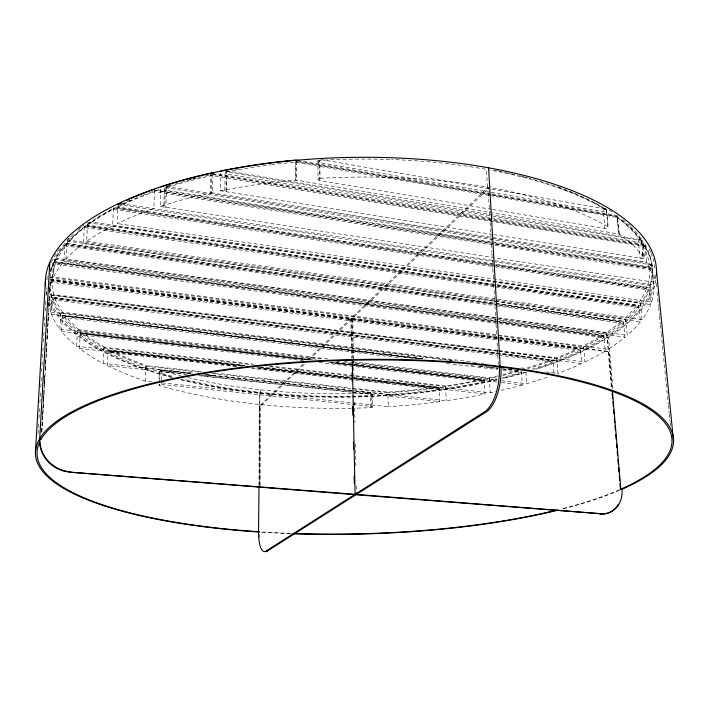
<?xml version="1.0" encoding="UTF-8"?>
<svg xmlns="http://www.w3.org/2000/svg" width="709" height="709" viewBox="0 0 709 709"><rect width="100%" height="100%" fill="white"/><g stroke="black" fill="none" stroke-linecap="round" stroke-linejoin="round"><path stroke-width="0.53" stroke-dasharray="3.54 2.66" d="M259.024 485.479L259.237 406.177L304.055 363.309M259.228 485.709L259.831 392.883L259.6 485.417M260.168 485.568L260.363 406.292L305.1 363.602M224.788 190.517L225.249 171.853M492.684 234.466L220.588 190.827L220.818 173.191M160.837 189.143L160.331 206.47A302.796 115.514 -1.2 0 1 211.459 192.733L211.734 175.132M190.402 373.537L161.36 370.382A2.047 1.241 -72.8 0 0 159.977 372.792L159.622 385.572A2.074 0.665 1.6 0 1 159.108 384.748A2.074 0.665 1.6 0 1 161.457 384.464L161.546 381.256M161.572 380.184L161.803 371.658A2.047 0.452 -83.8 0 0 161.36 370.382L159.924 370.789L159.277 372.119M159.064 378.668L159.241 372.296M481.491 379.98L479.798 379.918A298.959 117.57 -1.2 0 1 445.757 385.935L445.704 388.47A301.635 118.19 -1.2 0 0 484.327 381.584L483.928 380.848A2.171 2.047 -0.3 0 0 483.635 380.636L353.773 365.126M152.054 381.814L145.451 381.123L145.921 366.278A301.467 118.598 -1.2 0 1 108.14 350.29L107.52 365.587L185.616 374.06M154.447 190.278L153.88 208.641A302.796 115.514 -1.2 0 0 117.286 223.574L118.022 205.557M163.726 205.973L164.523 187.779M87.526 223.681L86.684 241.299A302.796 115.514 -1.2 0 1 112.66 225.87L113.405 207.897M103.124 363.327L103.771 347.959A301.467 118.598 -1.2 0 1 80.232 332.663L79.479 348.456A302.796 115.514 -1.2 0 0 103.115 363.336L193.3 373.156M76.634 346.24L77.414 330.385A301.467 118.598 -1.2 0 1 62.436 315.168L61.577 331.44A302.796 115.514 -1.2 0 0 76.625 346.24L244.942 365.215M497.496 285.098L638.853 305.641A301.467 118.598 -1.2 0 1 625.79 319.484L627.226 335.277L65.955 259.184A302.796 115.514 -1.2 0 1 83.449 243.621L84.362 225.037L493.109 284.46M65.955 259.184L66.921 240.989A301.467 118.598 -1.2 0 1 69.385 238.304M59.848 329.215L60.726 312.882A301.467 118.598 -1.2 0 1 52.457 297.558L51.535 314.3A302.796 115.514 -1.2 0 0 59.84 329.215L319.094 359.481M64.847 243.382A301.467 118.598 -1.2 0 0 54.566 259.272L53.583 277.015A302.796 115.514 -1.2 0 1 63.881 261.515L64.856 243.382L623.53 321.452L624.957 337.192A302.796 115.514 -1.2 0 1 608.038 349.315L52.244 276.732L50.499 277.715M49.763 294.793L584.934 361.98A302.796 115.514 -1.2 0 0 605.247 351.044L603.935 335.667L53.529 261.648L52.537 279.328A302.796 115.514 -1.2 0 0 49.914 287.03M448.168 360.145L50.747 312.049L51.695 295.245A301.467 118.598 -1.2 0 1 49.665 284.965M38.109 433.651L38.747 422.591M39.004 418.168L39.642 407.117M39.899 402.694L40.537 391.634M40.794 387.211L41.361 377.259M41.68 371.729L42.256 361.776M42.513 357.354L43.152 346.293M43.409 341.871L43.976 331.927M44.295 326.397L44.933 315.337M45.19 310.914L45.766 300.962M46.085 295.431L46.528 287.694M41.636 431.356L42.203 421.447M42.513 415.953L43.143 404.945M43.453 399.451L44.011 389.551M44.33 384.048L44.827 375.247M45.199 368.645L45.766 358.745M46.076 353.242L46.643 343.342M46.954 337.839L47.512 327.939M47.831 322.435L48.389 312.536M48.761 305.933L49.267 297.133M49.639 290.53L50.135 281.73M41.707 432.242L42.327 421.243M42.389 420.145L43.267 404.75M43.329 403.651L44.082 390.455M44.33 386.05L44.951 375.052M45.208 370.656L45.89 358.559M45.952 357.46L46.705 344.237M46.954 339.824L47.645 327.664M47.707 326.557L48.46 313.289M48.779 307.759L49.4 296.708M49.657 292.285L50.215 282.342M50.534 276.811L51.101 266.859M41.84 432.011L48.584 313.086M48.646 311.987L50.339 282.253M190.756 373.111L145.859 368.228L146.382 366.323A2.198 0.984 -78 0 1 146.958 365.676L201.524 371.658M500.111 338.025L583.888 348.872A301.635 118.19 -1.2 0 0 604.103 337.679A1.737 1.569 -30.8 0 0 603.643 336.766L54.823 262.64L53.946 262.809L53.397 263.97A301.635 118.19 -1.2 0 0 50.773 271.839M51.5 269.225L53.485 263.456M318.057 160.34L318.004 179.333A2.366 1.117 -0.5 0 0 319.529 180.503L491.603 209.385M435.743 387.734L433.678 387.628A298.959 117.57 -1.2 0 1 388.222 392.112L387.983 394.585A301.635 118.19 -1.2 0 0 439.19 389.401L438.197 388.364L435.743 387.734L353.942 378.544M65.068 244.711L59.148 252.75L54.442 261.603L498.117 321.283M213.187 174.591L645.704 245.757L645.332 245.376L645.146 246.697A301.635 118.19 -1.2 0 1 652.227 267.222L166.367 190.411A2.871 1.312 3.1 0 1 164.266 189.321A2.871 1.312 3.1 0 1 165.277 188.062A2.889 1.604 70.8 0 1 165.552 186.928M645.704 245.757L645.217 245.474A2.747 0.443 80.5 0 0 645.128 245.846L645.146 246.697L212.868 175.717A2.907 1.365 2.2 0 0 210.679 175.761A301.635 118.19 -1.2 0 0 165.268 188.062L164.807 205.025A2.88 1.285 3 0 0 163.788 206.257A2.88 1.285 3 0 0 165.906 207.32L166.367 190.411A2.863 0.594 -82.2 0 1 167.138 186.618A298.959 117.57 -1.2 0 1 174.219 184.393M497.195 304.56L65.325 244.499A2.349 1.143 77.7 0 0 64.714 245.748A301.635 118.19 -1.2 0 0 54.433 261.603A2.012 1.524 -56.3 0 1 54.894 260.398L57.615 258.634L605.991 332.893A298.959 117.57 -1.2 0 0 620.659 321.992L622.794 322.24A2.322 2.074 -37.1 0 1 623.291 322.604A1.843 1.64 -36.8 0 1 623.725 323.517A301.635 118.19 -1.2 0 1 606.895 335.915L499.207 321.425M54.823 260.495L57.615 258.634A298.959 117.57 -1.2 0 1 66.699 244.747L497.523 304.826M87.951 223.938L98.781 216.529L112.961 208.411M495.866 285.674L85.248 226.082L75.606 233.793L67.204 242.274A1.897 1.515 -50.6 0 0 66.779 243.373L625.976 321.558A301.635 118.19 -1.2 0 0 639.057 307.768L639.004 307.502A2.171 1.897 -42.8 0 0 638.18 306.492L496.965 285.833M67.55 241.84L70.483 240.369L495.059 300.129M118.722 205.645L118.394 205.982A1.772 1.515 -35.1 0 0 117.942 207.001L650.091 287.65A301.635 118.19 -1.2 0 0 652.466 270.058A2.34 1.905 -54.3 0 0 651.731 268.782A2.783 2.269 -54.4 0 0 650.835 268.463L494.581 243.843M308.052 359.481L488.093 187.238L488.35 191.643M309.097 359.791L488.058 189.037M166.482 187.185L167.138 186.618L491.045 238.171M226.765 171.383L227.332 170.913L640.227 239.518M88.785 223.193L91.798 222.068L639.101 302.229L640.519 304.684A1.542 0.47 77.4 0 1 640.706 305.579M254.265 364.249L105.083 347.348L103.966 348.722A2.047 1.063 -74.7 0 0 103.691 349.98L244.765 365.853M499.934 337.812L608.278 351.859L608.978 351.425L612.195 388.895M119.546 205.061L120.202 204.733M327.912 358.922L79.009 329.747L78.327 330.208A2.49 1.436 -71.5 0 0 77.76 330.961A2.092 1.205 -71.5 0 0 77.308 332.459L312.766 359.871M121.186 204.263L126.229 201.897M127.133 201.471L132.06 199.318M166.19 187.025L167.138 186.618A2.889 1.604 70.8 0 0 166.677 186.414M226.543 171.25L227.332 170.913A2.349 0.576 -81.7 0 0 226.641 174.033L226.437 191.767A2.349 1.081 1.7 0 1 224.771 190.774A2.349 1.081 1.7 0 1 226.118 189.746L226.322 171.968A301.6 118.27 -1.2 0 1 270.528 164.887M476.271 362.432L62.605 312.244L61.302 313.245A2.189 1.383 -68.3 0 0 60.593 315.026L424.709 358.914M160.704 370.656L161.36 370.382A298.959 117.57 -1.2 0 0 181.07 375.867M497.594 350.388L53.911 294.598L52.244 295.777A2.233 1.507 -64.8 0 0 51.589 297.168L557.017 360.58A301.635 118.19 -1.2 0 0 580.609 350.476A1.542 1.418 -24.2 0 0 580.21 349.661M166.234 186.405L170.213 185.182M160.606 370.585L161.36 370.382L160.721 370.355M121.177 204.378L123.127 203.997L653.946 284.947A302.796 115.514 -1.2 0 1 651.509 302.14L117.295 223.574M188.284 179.891L191.412 179.085M192.449 178.81L195.578 178.003M495.042 244.197L650.835 268.463M495.644 265.84L648.23 288.731A2.287 1.941 -48.5 0 1 649.24 290.105M166.048 186.83L167.138 186.618M160.562 370.515L161.36 370.382L160.588 370.444M496.814 286.046L637.24 306.191M160.952 370.293L191.005 373.483M500.084 338.946L578.482 348.908L580.219 349.652M187.841 377.534A298.959 117.57 -1.2 0 0 370.328 393.096C375.424 394.55 370.851 403.43 372.588 407.108A1.941 0.594 -1.4 0 1 370.798 407.648A302.796 115.514 -1.2 0 1 354.66 408.171M50.543 280.684L578.482 348.908M60.602 315.026A301.635 118.19 -1.2 0 1 52.333 299.747A1.604 1.063 70.8 0 1 52.608 299.021L54.221 298.507L550.937 360.456L552.781 361.2M502.238 368.955L518.492 370.78M605.211 208.8L320.078 159.392M271.591 164.754A301.6 118.27 -1.2 0 1 295.192 162.21L488.988 195.356M296.318 161.351A2.384 0.691 -81 0 1 296.424 162.255L296.557 180.21L295.316 180.166L295.192 162.21M370.798 407.648L370.32 393.105L371.011 393.132M420.233 358.931L64.492 316.117L62.631 316.568A1.427 1.019 67.7 0 0 62.312 317.295A301.635 118.19 -1.2 0 0 77.308 332.459M307.617 359.764L82.714 333.611L80.64 333.912A2.083 1.569 65.5 0 0 80.383 334.143A1.196 0.904 65.4 0 0 80.135 334.728A301.635 118.19 -1.2 0 0 103.682 349.98M494.43 265.396L113.794 207.967A2.65 0.869 82.3 0 0 113.343 209.323M242.54 366.021L111.304 351.265L109.026 351.38L108.06 352.293A301.635 118.19 -1.2 0 0 145.85 368.228M602.101 336.119L54.947 262.667L53.724 263.012A2.021 1.117 75.5 0 0 53.397 263.961L604.112 337.679L602.898 336.314L600.904 336.146A298.959 117.57 -1.2 0 1 583.232 345.983L583.888 348.872M605.247 208.898L604.396 208.836A299.464 117.774 -1.2 0 0 529.26 178.243M259.237 406.177L260.363 406.292M161.944 382.86L388.346 406.709L387.929 392.751L352.728 388.904M161.457 384.464L351.629 404.414M352.728 404.529L371.419 406.487A1.941 0.594 -1.4 0 1 372.588 407.108M206.496 374.591L353.871 390.641M354.97 390.765L446.245 400.709A302.796 115.514 -1.2 0 0 485 393.965L484.229 379.714L336.031 362.45M206.124 374.786L387.983 394.585M204.121 374.91L216.148 376.213M202.269 374.831L370.851 393.061M201.019 375.726L351.717 392.077M352.816 392.192L439.713 401.622L439.119 387.548L260.983 367.492M186.582 374.343L161.803 371.658A2.074 0.682 1.7 0 0 159.463 371.95A2.074 0.682 1.7 0 0 159.977 372.792A301.635 118.19 -1.2 0 0 173.519 376.656M198.431 375.628L371.108 394.346A1.932 0.612 -1.4 0 1 372.278 394.984A1.932 0.612 -1.4 0 1 370.497 395.542A301.635 118.19 -1.2 0 1 183.471 379.2M214.65 373.094L350.228 387.947M352.391 388.186L388.213 392.112M145.921 366.278L199.823 372.172M211.92 373.501L351.629 388.78M260.336 366.943L352.736 377.365M353.835 377.489L490.238 392.866A302.796 115.514 -1.2 0 0 495.706 391.66M108.149 350.29L244.49 365.64M260.035 367.572L353.011 378.039M354.092 378.163L445.704 388.47M257.899 367.741L352.852 378.42M241.734 366.057L111.091 351.247L108.84 351.442L108.06 352.293L237.48 366.792M256.88 367.758L352.719 378.535M353.8 378.65L435.973 387.77L438.348 388.435L439.199 389.401L251.739 368.396M79.479 348.456L237.728 366.216M252.014 367.82L485 393.965M269.473 365.968L445.748 385.935M103.771 347.959L252.165 364.745M269.748 366.73L445.624 386.618A301.467 118.598 -1.2 0 0 484.229 379.714M303.656 360.642L80.144 334.737L80.808 333.824L82.474 333.584L307.281 359.862M319.023 362.423L484.336 381.584A1.063 1.001 -0.1 0 0 484.061 380.999L481.757 380.015L330.243 362.529M353.135 361.874L489.432 377.853A298.959 117.57 -1.2 0 0 498.01 375.867M77.414 330.385L321.337 358.914M344.414 361.617L489.449 378.579A301.467 118.598 -1.2 0 0 498.498 376.506M336.669 361.537L497.053 380.263M501.449 380.768L526.716 383.72A302.796 115.514 -1.2 0 0 549.705 376.408M80.241 332.663L312.97 359.764M335.517 362.521L352.852 364.541M353.933 364.665L489.556 380.458A301.635 118.19 -1.2 0 0 496.805 378.81M330.695 362.441L352.674 365.002M61.577 331.44L305.676 359.809M328.763 362.494L350.76 365.046M351.859 365.179L497 382.045M501.396 382.55L522.285 384.978L521.425 371.463M60.726 312.882L455.417 360.686M449.267 360.278L452.555 360.677M545.877 371.968L550.264 372.5M551.363 372.633L557.948 373.43L556.875 358.648A301.467 118.598 -1.2 0 0 580.449 348.5L581.637 363.54A302.796 115.514 -1.2 0 1 557.948 373.43M62.445 315.168L425.852 358.984M51.535 314.3L422.156 358.94M480.445 365.959L482.643 366.225M488.146 366.89L491.443 367.289M495.839 367.811L498.046 368.077M510.143 369.54L512.341 369.806M479.488 366.066L484.974 366.73M486.073 366.863L492.658 367.652M493.748 367.785L498.143 368.317M502.53 368.84L506.917 369.371M508.016 369.504L514.601 370.293M515.7 370.426L518.988 370.825M64.492 316.117L418.496 358.878M470.625 365.153L472.806 365.41M478.256 366.066L497.878 368.432M62.33 317.304L402.313 358.098M446.307 363.38L451.81 364.036M452.909 364.169L497.541 369.522M502.982 370.178L521.487 372.402A1.294 1.214 -10 0 0 521.133 371.684L520.628 371.303M481.757 363.105L483.946 363.371M521.23 367.891L525.617 368.423A298.959 117.57 -1.2 0 0 549.581 360.447M52.342 299.756L497.691 355.12M498.781 355.253L553.215 362.024A1.445 1.338 -17.5 0 0 552.772 361.209M498.684 350.521L556.565 357.797A298.959 117.57 -1.2 0 0 577.215 348.917M51.695 295.245L497.576 351.203M498.675 351.336L556.875 358.648M48.549 296.938L581.637 363.54M54.221 298.507L550.937 360.456M50.268 279.532L350.893 318.501L351.717 358.134M498.844 337.67L352.196 318.669L353.038 358.532M50.623 279.789L499.278 337.98M51.039 280.693L498.985 338.805M49.4 281.978L580.609 350.476M49.648 277.379L497.098 335.623M498.197 335.765L583.737 346.896A301.467 118.598 -1.2 0 0 603.935 335.667M50.525 278.956L608.978 351.425M111.304 351.265L113.245 351.62A298.959 117.57 -1.2 0 0 146.967 365.676M54.575 259.272L495.848 318.908M496.947 319.059L606.718 333.895A301.467 118.598 -1.2 0 0 623.53 321.452M63.89 261.515L624.957 337.192M499.384 304.87L621.811 321.948M498.613 304.976L620.659 321.992M64.732 245.757L495.219 305.641M496.318 305.792L623.716 323.517M86.684 241.299L496.353 299.109M497.452 299.26L642.044 319.662A302.796 115.514 -1.2 0 0 650.632 304.551L649.01 287.934L495.68 264.714M496.149 300.279L624.771 318.385L625.976 321.558M66.921 240.989L494.288 301.015M495.387 301.165L625.79 319.484M83.458 243.63L640.387 321.797L638.853 305.641M616.192 216.236L624.354 222.121L630.735 227.89L641.264 239.97M66.779 243.373A301.635 118.19 -1.2 0 1 84.238 227.474L494.058 286.782M495.148 286.941L639.057 307.759M82.714 333.611L84.238 333.939M112.669 225.87L650.632 304.551M87.579 222.653L640.502 303.452A301.467 118.598 -1.2 0 0 649.01 287.934M87.96 223.947A1.87 1.551 -43.8 0 0 87.446 225.099L496.078 284.539M497.16 284.699L640.697 305.579A301.635 118.19 -1.2 0 0 649.222 290.114L113.351 209.332A301.635 118.19 -1.2 0 0 87.446 225.09M85.248 226.082L495.724 285.887M115.647 207.17L494.581 264.554M495.52 265.565L647.494 288.528M114.122 207.905L494.554 265.68M160.331 206.47L653.707 282.182A302.796 115.514 -1.2 0 0 646.652 262.117L644.924 244.375L216.13 173.652M118.057 204.502L492.303 261.47M493.393 261.639L649.878 285.461L651.509 302.14M157.761 189.72L493.615 242.762M494.714 242.93L652.245 267.807A301.467 118.598 -1.2 0 1 649.878 285.461M154.917 190.287L493.499 243.666M493.951 244.029L155.138 190.491M117.951 206.993A301.635 118.19 -1.2 0 1 154.394 191.749L652.466 270.058M211.459 192.733L646.661 262.117M492.135 238.339L651.846 263.766L652.112 266.061M165.268 187.672L652.005 264.971L653.946 284.947M493.765 234.635L644.561 258.82L642.824 240.989A301.467 118.598 -1.2 0 0 628.458 224.523M212.496 174.113L645.332 245.376M371.419 406.487L371.108 394.346A1.932 0.709 -83.8 0 0 370.32 393.105L371.064 393.22M220.579 190.827A302.796 115.514 -1.2 0 1 295.945 180.104L619.037 234.005A302.796 115.514 -1.2 0 1 644.561 258.82M642.824 240.989L226.295 171.897A2.331 1.099 1.8 0 0 224.983 173.014A2.331 1.099 1.8 0 0 226.641 174.033L638.454 242.106A2.109 0.851 -6.9 0 0 640.83 241.84A2.109 0.851 -6.9 0 0 641.627 240.847A301.6 118.27 -1.2 0 0 617.787 217.654A2.189 1.755 -51.3 0 0 615.687 216.325L491.638 194.975M492.693 209.572L604.874 228.395A2.216 0.922 -6.5 0 0 607.595 228.014A2.216 0.922 -6.5 0 0 607.923 226.836L606.434 210.112A2.216 1.702 -56.2 0 0 604.396 208.836A2.198 1.108 -78.1 0 0 603.412 211.707L604.874 228.395M490.734 194.532L299.278 161.537M491.824 194.718L616.67 216.28M295.626 161.227L298.897 161.785M299.987 161.98L490.548 194.78M490.061 195.542L617.468 217.486L619.303 234.2L618.532 233.926L617.025 217.371A2.171 1.108 -78.1 0 0 615.687 216.325A299.464 117.774 -1.2 0 1 639.421 239.403L639.881 239.766M490.114 192.112L319.289 162.565A2.357 1.143 -0.5 0 1 317.756 161.519A2.357 1.143 -0.5 0 1 319.245 160.438M491.204 192.299L603.412 211.707A2.207 0.939 -6.7 0 0 606.115 211.309A2.207 0.939 -6.7 0 0 606.434 210.112A301.6 118.27 -1.2 0 0 488.519 169.77M303.443 161.368L490.912 193.708M492.002 193.894L617.344 215.518L619.037 234.005M605.211 209.004L604.396 208.836L604.6 209.315M649.409 264.554L651.199 265.405L652.227 267.222L651.394 265.591L649.409 264.554A298.959 117.57 -1.2 0 0 641.787 243.852L644.871 245.855L649.878 256.968M54.823 262.64L55.674 262.977A298.959 117.57 -1.2 0 0 52.262 276.732M522.081 176L524.164 176.576M65.946 244.401L66.681 244.747M641.787 243.852L642.841 244.153M370.754 393.424L370.32 393.105L371.011 393.318M558.258 186.999L573.741 192.972M640.103 239.66L639.421 239.403A2.083 1.108 -78.3 0 0 638.454 242.106L639.988 258.085A2.118 0.824 -6.7 0 0 642.381 257.828A2.118 0.824 -6.7 0 0 643.178 256.853L641.627 240.847A2.118 1.826 -34 0 0 639.421 239.403L639.598 239.846M605.123 209.102L604.396 208.836L604.892 209.226M574.707 193.38L594.674 202.65M370.32 393.105L370.904 393.371M595.595 203.173L606.452 209.616L608.233 227.199M643.355 244.41L645.146 246.697L645.004 246.129M556.565 357.797L557.017 360.58M606.762 210.564L606.452 209.616M641.503 240.378L642.186 246.519M655.453 275.571L655.781 278.867M656.224 283.254L656.658 287.641M657.092 292.028L657.642 297.514M657.757 298.613L658.519 306.297M658.626 307.387L659.397 315.071M659.503 316.17L660.274 323.845M660.38 324.944L661.143 332.627M661.258 333.717L665.529 376.506M665.636 377.605L667.382 395.161M667.497 396.26L668.259 403.935M668.374 405.034L669.136 412.709M669.243 413.808L670.014 421.492M670.12 422.591L670.448 425.879M640.502 303.452L642.044 319.662M642.788 252.838L643.196 257.252L642.7 251.855M612.939 388.807L608.482 337.2L607.374 337.05L611.805 388.674M606.718 333.895L608.038 349.315M608.278 351.859L611.397 388.195M583.737 346.896L584.934 361.98M553.995 372.863L553.073 360.092A301.467 118.598 -1.2 0 1 527.656 368.645M525.963 372.101L526.716 383.72M488.412 192.751L490.07 221.394M490.132 222.493L490.956 236.815M491.018 237.923L491.851 252.244M491.913 253.343L492.737 267.665M492.808 268.764L493.632 283.086M493.694 284.194L494.519 298.516M494.59 299.615L496.309 329.366M496.371 330.465L498.338 364.621M487.446 187.087L486.427 169.389A301.6 118.27 -1.2 0 0 391.554 159.534M489.432 377.853L490.238 392.866M489.556 380.458L489.458 378.579M445.624 386.618L446.245 400.709M352.719 318.173L353.605 360.03M353.631 361.129L354.021 379.856M354.491 401.888L354.934 422.812M355.377 443.737L355.847 465.769M356.264 485.594L356.45 494.412M351.416 318.004L352.24 357.673M318.004 179.333A2.366 1.117 -0.5 0 1 320.096 178.349L319.856 160.358A301.6 118.27 -1.2 0 1 390.464 159.498M319.529 180.503L319.289 162.565A2.393 0.736 -80.7 0 1 319.679 160.216M295.821 162.051L295.945 180.113M518.261 371.383A301.467 118.598 -1.2 0 1 502.433 375.548M439.119 387.557A301.467 118.598 -1.2 0 1 387.929 392.751M50.507 271.299A301.467 118.598 -1.2 0 1 53.521 261.648M70.687 236.957A301.467 118.598 -1.2 0 1 74.862 232.951M77.848 230.301A301.467 118.598 -1.2 0 1 79.417 228.98M82.661 226.348A301.467 118.598 -1.2 0 1 84.353 225.037M622.741 219.639A301.467 118.598 -1.2 0 1 627.678 223.822M644.924 244.375A301.467 118.598 -1.2 0 1 652.005 264.971M640.387 321.797A302.796 115.514 -1.2 0 1 627.226 335.277M522.285 384.978A302.796 115.514 -1.2 0 1 501.121 390.411M439.713 401.622A302.796 115.514 -1.2 0 1 388.346 406.709M351.434 408.242A302.796 115.514 -1.2 0 1 159.614 385.572M145.451 381.123A302.796 115.514 -1.2 0 1 107.511 365.587M50.738 312.049A302.796 115.514 -1.2 0 1 48.691 302.043M320.096 178.34A302.796 115.514 -1.2 0 1 607.923 226.836M649.781 268.578A298.959 117.57 -1.2 0 1 647.937 284.07L649.896 286.791A1.462 0.541 75.3 0 1 650.1 287.65M646.404 288.616A298.959 117.57 -1.2 0 1 639.101 302.229M636.124 306.253A298.959 117.57 -1.2 0 1 624.771 318.385M517.508 370.789A298.959 117.57 -1.2 0 1 502.716 374.715M105.1 347.348A298.959 117.57 -1.2 0 1 84.256 333.939M79.027 329.747A298.959 117.57 -1.2 0 1 65.804 316.436M62.622 312.244A298.959 117.57 -1.2 0 1 55.355 298.835M53.928 294.598A298.959 117.57 -1.2 0 1 52.032 281.021M70.501 240.369A298.959 117.57 -1.2 0 1 85.878 226.446M91.807 222.077A298.959 117.57 -1.2 0 1 114.619 208.278M123.144 203.997A298.959 117.57 -1.2 0 1 141.747 195.808M142.686 195.436A298.959 117.57 -1.2 0 1 148.403 193.211M149.369 192.839A298.959 117.57 -1.2 0 1 155.262 190.668M175.247 184.074A298.959 117.57 -1.2 0 1 196.473 178.163M198.396 177.675A298.959 117.57 -1.2 0 1 204.219 176.249M205.202 176.018A298.959 117.57 -1.2 0 1 209.137 175.096M210.13 174.866A298.959 117.57 -1.2 0 1 212.115 174.423M212.78 174.591A2.925 0.691 -81.8 0 1 212.868 175.717L212.603 192.919L210.413 192.963L210.679 175.761A2.942 1.232 76.6 0 1 210.892 174.627M553.215 362.024A301.635 118.19 -1.2 0 1 531.52 369.407M521.487 372.402A301.635 118.19 -1.2 0 1 502.539 377.427M51.562 297.443A301.635 118.19 -1.2 0 1 49.621 288.067M154.394 191.749A2.65 0.594 84.9 0 1 154.58 190.561M235.264 169.416A299.464 117.774 -1.2 0 1 238.259 168.875M494.598 170.125A299.464 117.774 -1.2 0 1 497.665 170.745M498.684 170.949A299.464 117.774 -1.2 0 1 502.725 171.8M503.736 172.012A299.464 117.774 -1.2 0 1 506.731 172.668M507.724 172.89A299.464 117.774 -1.2 0 1 510.693 173.563M511.676 173.794A299.464 117.774 -1.2 0 1 517.995 175.309M519.032 175.566A299.464 117.774 -1.2 0 1 524.19 176.887M525.209 177.153A299.464 117.774 -1.2 0 1 528.258 177.968M260.433 392.29A1.959 0.567 -83.9 0 1 261.045 389.844M84.238 227.465A2.499 1.028 80.1 0 1 84.734 226.206M259.902 537.812A24.735 7.507 -85.7 0 1 259.689 533.088M619.639 490.291A319.121 87.304 -1.2 0 1 561.085 509.399M289.768 533.62A319.121 87.304 -1.2 0 1 260.194 532.104M655.79 280.135A305.632 119.83 -1.2 0 1 535.632 369.469M526.255 372.314A305.632 119.83 -1.2 0 1 501.954 378.774M496.761 379.997A305.632 119.83 -1.2 0 1 352.736 397.075M350.565 397.12A305.632 119.83 -1.2 0 1 179.031 379.386M171.64 377.489A305.632 119.83 -1.2 0 1 48.584 299.96M47.016 295.059A305.632 119.83 -1.2 0 1 46.129 291.08M654.921 275.225A304.134 119.218 -1.2 0 1 533.85 369.522M524.492 372.34A304.134 119.218 -1.2 0 1 502.389 378.216M497.213 379.448A304.134 119.218 -1.2 0 1 352.728 396.712M350.574 396.748A304.134 119.218 -1.2 0 1 180.786 379.342M172.376 377.179A304.134 119.218 -1.2 0 1 49.036 297.062M46.962 280.037A304.134 119.218 -1.2 0 1 47.388 275.934M51.349 262.436A304.134 119.218 -1.2 0 1 53.662 257.73M54.176 256.791A304.134 119.218 -1.2 0 1 60.761 247.024M67.169 239.713A304.134 119.218 -1.2 0 1 68.693 238.153M78.947 229.025A304.134 119.218 -1.2 0 1 81.438 227.066M609.04 209.882A304.134 119.218 -1.2 0 1 612.611 212.124M628.741 224.088A304.134 119.218 -1.2 0 1 630.292 225.453M649.258 249.107A304.134 119.218 -1.2 0 1 650.578 251.872M650.977 252.794A304.134 119.218 -1.2 0 1 654.93 269.154M619.48 489.759A317.552 86.852 -1.2 0 1 561.271 508.956M291.115 533.398A317.552 86.852 -1.2 0 1 260.558 531.847M606.089 333.044L606.895 335.915L606.089 333.044"/><path stroke-width="1.06" d="M498.471 366.819L499.322 366.234L500.953 366.429A35.849 16.006 -83.2 0 1 485.231 412.567L267.639 550.858L266.46 550.787A24.744 7.489 -85.7 0 1 258.528 532.025L259.024 486.578M35.45 452.377L45.403 280.95M49.816 262.233L39.722 438.694L41.335 438.836A317.552 86.852 -1.2 0 1 499.287 366.925M41.202 439.057L41.459 438.623L39.589 438.915A31.994 30.088 22.8 0 0 70.031 472.176L354.544 494.652M70.031 472.176L355.085 494.297L352.284 359.871M266.46 550.787L483.618 412.399L485.231 412.567M612.39 391.093L620.827 489.175L621.616 489.432A319.121 87.304 -1.2 0 0 503.798 366.783A319.121 87.304 -1.2 0 0 60.043 418.93A319.121 87.304 -1.2 0 0 259.104 532.034L258.528 532.025M355.909 494.758L600.86 513.741A27.412 22.342 62.4 0 0 621.979 489.272M356.45 494.412L600.86 513.741M213.95 173.297L211.769 172.934A301.467 118.598 -1.2 0 0 160.899 186.981M299.083 160.615L295.813 160.048A301.467 118.598 -1.2 0 0 220.845 170.993M656.516 271.033L673.55 441.113M612.186 393.07L612.656 398.564M612.939 401.852L613.32 406.248M613.604 409.545L613.976 413.923M614.357 418.301L614.73 422.67M615.013 425.949L615.385 430.319M615.766 434.688L616.139 439.066M616.511 443.435L616.892 447.804M617.176 451.084L617.548 455.453M617.92 459.822L618.301 464.2M618.585 467.479L618.957 471.848M619.329 476.218L619.71 480.587M619.994 483.866L620.464 489.334A317.552 86.852 -1.2 0 0 500.412 367.058M488.581 167.811L500.137 366.331M352.01 372.447L352.196 381.247M352.719 406.576L352.896 415.377M353.445 441.804L353.605 449.506M354.154 475.934L354.314 483.635M118.057 204.502A301.467 118.598 -1.2 0 1 121.744 202.703M126.477 200.487A301.467 118.598 -1.2 0 1 129.384 199.176M131.36 198.316A301.467 118.598 -1.2 0 1 134.356 197.022M135.357 196.597A301.467 118.598 -1.2 0 1 154.473 189.206M267.639 550.858A24.735 7.507 -85.7 0 1 264.794 551.434M557.974 510.17A319.121 87.304 -1.2 0 1 293.083 533.735M499.322 366.234A35.867 15.979 -83.2 0 1 483.618 412.399M556.104 510.25A317.552 86.852 -1.2 0 1 294.421 533.514M259.485 531.777A317.552 86.852 -1.2 0 1 39.739 441.787M45.491 286.046A305.632 119.83 -1.2 0 1 350.787 157.407A305.632 119.83 -1.2 0 1 656.41 275.092M70.324 471.777A32.029 30.115 22.9 0 1 39.855 438.481M618.399 504.205A27.394 22.325 62.4 0 1 600.133 514.043"/></g></svg>
